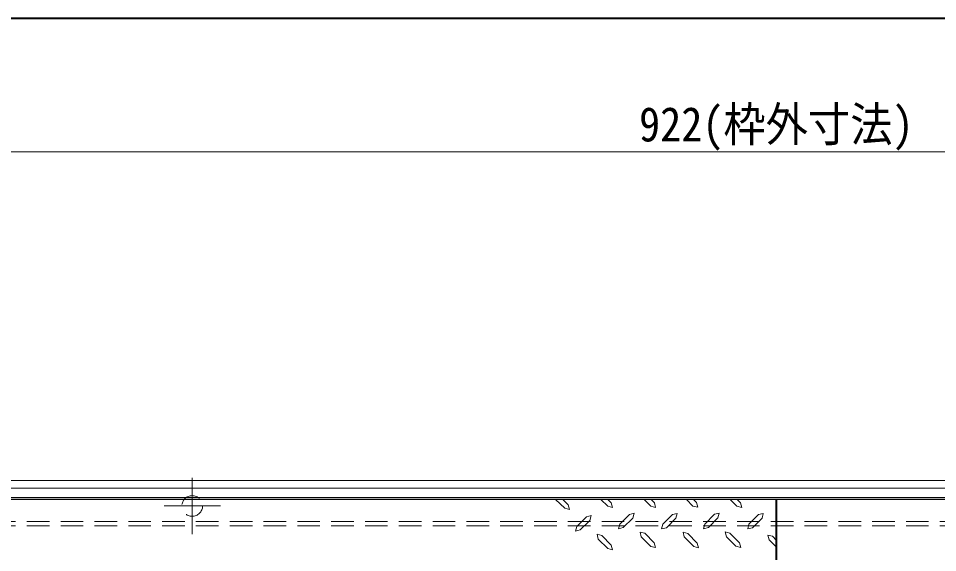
# Model space of a CAD drawing. Units: millimetres at full size, sheet at 1:10; details may follow other scales. Extents: x -2066 to 1984, y -1358 to 1452.
# Drawn here: x -1609.1 to -1119.8, y 1167.2 to 1451.5 of the extents above; entities that cross this region are included whole.
import ezdxf
from ezdxf.enums import TextEntityAlignment as Align

# ---------------------------------------------------------------- set-up
doc = ezdxf.new("R2010")
doc.units = ezdxf.units.MM
doc.header["$LTSCALE"] = 10
doc.linetypes.add('CHAIN1', pattern=[8, 5, -1, 1, -1])
doc.linetypes.add('DASHED1', pattern=[1.8, 1.2, -0.6])
doc.layers.add('0-0_ﾚｲﾔ1', color=4, linetype='Continuous', lineweight=9)
doc.styles.add('ＭＳ ゴシック', font='')
doc.styles.get('ＭＳ ゴシック').set_extended_font_data('MS Gothic')

msp = doc.modelspace()

# ---------------------------------------------------------------- linework, layer by layer
at = {"layer": '0-0_ﾚｲﾔ1', "color": 1, "lineweight": 40}
for p, q in [((1984.43, 1451.51), (-2065.57, 1451.51)), ((-1205.57, 940.51), (-1205.57, 1195.51))]:
    msp.add_line(p, q, dxfattribs=at)
at = {"layer": '0-0_ﾚｲﾔ1'}
for p, q in [((-744.57, 1380.51), (-1666.57, 1380.51)), ((-770.57, 1205.51), (-1640.57, 1205.51)), ((-1323.13, 1195.51), (-1318.27, 1190.77)), ((-1298.99, 1195.51), (-1295.37, 1191.89)), ((-1295.29, 1195.51), (-1293.52, 1193.74)), ((-1276.08, 1195.51), (-1272.47, 1191.89)), ((-1272.31, 1195.51), (-1270.54, 1193.74)), ((-1253.45, 1195.51), (-1250.05, 1191.97)), ((-1249.81, 1195.51), (-1248.12, 1193.82)), ((-1230.2, 1195.51), (-1226.58, 1191.89)), ((-1226.5, 1195.51), (-1224.74, 1193.74)), ((-1292.8, 1191.25), (-1295.37, 1191.89)), ((-1293.52, 1193.74), (-1292.8, 1191.25)), ((-1269.9, 1191.17), (-1272.47, 1191.89)), ((-1270.54, 1193.74), (-1269.9, 1191.17)), ((-1247.48, 1191.33), (-1250.05, 1191.97)), ((-1248.12, 1193.82), (-1247.48, 1191.33)), ((-1224.01, 1191.17), (-1226.58, 1191.89)), ((-1224.74, 1193.74), (-1224.01, 1191.17)), ((-1309.99, 1179.28), (-1304.93, 1184.34)), ((-1287.09, 1180.48), (-1282.03, 1185.55)), ((-1264.19, 1180.4), (-1259.13, 1185.47)), ((-1241.77, 1180.56), (-1236.71, 1185.63)), ((-1218.31, 1180.4), (-1213.24, 1185.47)), ((-1311.92, 1181.13), (-1312.57, 1178.64)), ((-1309.99, 1179.28), (-1312.57, 1178.64)), ((-1289.02, 1182.33), (-1289.66, 1179.84)), ((-1287.09, 1180.48), (-1289.66, 1179.84)), ((-1266.12, 1182.25), (-1266.76, 1179.76)), ((-1264.19, 1180.4), (-1266.76, 1179.76)), ((-1243.7, 1182.41), (-1244.34, 1179.92)), ((-1241.77, 1180.56), (-1244.34, 1179.92)), ((-1220.24, 1182.25), (-1220.88, 1179.76)), ((-1218.31, 1180.4), (-1220.88, 1179.76)), ((-1300.43, 1174.38), (-1301.07, 1176.95)), ((-1298.58, 1176.31), (-1301.07, 1176.95)), ((-1300.43, 1174.38), (-1295.37, 1169.31)), ((-1298.58, 1176.31), (-1293.52, 1171.16)), ((-1277.53, 1175.58), (-1278.17, 1178.15)), ((-1275.68, 1177.51), (-1278.17, 1178.15)), ((-1277.53, 1175.58), (-1272.47, 1170.52)), ((-1275.68, 1177.51), (-1270.62, 1172.37)), ((-1254.63, 1175.5), (-1255.27, 1178.07)), ((-1252.78, 1177.43), (-1255.27, 1178.07)), ((-1254.63, 1175.5), (-1249.57, 1170.44)), ((-1252.78, 1177.43), (-1247.72, 1172.29)), ((-1232.21, 1175.66), (-1232.85, 1178.23)), ((-1230.36, 1177.59), (-1232.85, 1178.23)), ((-1232.21, 1175.66), (-1227.15, 1170.6)), ((-1230.36, 1177.59), (-1225.3, 1172.45)), ((-1207.62, 1175.9), (-1210.19, 1176.55)), ((-1209.47, 1173.97), (-1210.19, 1176.55)), ((-1207.62, 1175.9), (-1205.57, 1173.56)), ((-1293.52, 1171.16), (-1292.8, 1168.67)), ((-1269.9, 1169.88), (-1272.47, 1170.52)), ((-1270.62, 1172.37), (-1269.9, 1169.88)), ((-1246.99, 1169.8), (-1249.57, 1170.44)), ((-1247.72, 1172.29), (-1246.99, 1169.8)), ((-1224.57, 1169.96), (-1227.15, 1170.6)), ((-1225.3, 1172.45), (-1224.57, 1169.96)), ((-1209.47, 1173.97), (-1205.57, 1170.08)), ((-1292.8, 1168.67), (-1295.37, 1169.31))]:
    msp.add_line(p, q, dxfattribs=at)
at = {"layer": '0-0_ﾚｲﾔ1', "linetype": 'CHAIN1'}
for p, q in [((-1516.57, 1177.01), (-1516.57, 1207.01)), ((-1501.57, 1192.01), (-1531.57, 1192.01))]:
    msp.add_line(p, q, dxfattribs=at)
at = {"layer": '0-0_ﾚｲﾔ1', "color": 7, "lineweight": 18}
for p, q in [((-744.57, 1201.51), (-1666.57, 1201.51)), ((-749.57, 1196.51), (-1661.57, 1196.51))]:
    msp.add_line(p, q, dxfattribs=at)
at = {"layer": '0-0_ﾚｲﾔ1', "color": 5, "lineweight": 25}
msp.add_line((-750.57, 1195.51), (-1660.57, 1195.51), dxfattribs=at)
at = {"layer": '0-0_ﾚｲﾔ1', "linetype": 'DASHED1'}
for p, q in [((-764.57, 1183.81), (-1646.57, 1183.81)), ((-764.57, 1181.51), (-1646.57, 1181.51))]:
    msp.add_line(p, q, dxfattribs=at)
at = {"layer": '0-0_ﾚｲﾔ1'}
for points in [[(-1319.32, 1195.51), (-1316.42, 1192.62), (-1315.7, 1190.05), (-1318.27, 1190.77)], [(-1311.92, 1181.13), (-1306.78, 1186.27), (-1304.29, 1186.91), (-1304.93, 1184.34)], [(-1289.02, 1182.33), (-1283.88, 1187.47), (-1281.39, 1188.12), (-1282.03, 1185.55)], [(-1266.12, 1182.25), (-1260.98, 1187.39), (-1258.49, 1188.04), (-1259.13, 1185.47)], [(-1243.7, 1182.41), (-1238.56, 1187.56), (-1236.07, 1188.2), (-1236.71, 1185.63)], [(-1220.24, 1182.25), (-1215.09, 1187.39), (-1212.6, 1188.04), (-1213.24, 1185.47)]]:
    msp.add_lwpolyline(points, dxfattribs=at)
at = {"layer": '0-0_ﾚｲﾔ1', "linetype": 'DASHED1'}
msp.add_circle((-1516.57, 1192.01), 5.5, dxfattribs=at)

# ---------------------------------------------------------------- texts
at = {"layer": '0-0_ﾚｲﾔ1', "color": 7, "style": 'ＭＳ ゴシック', "width": 0.9}
msp.add_text('922(枠外寸法)', height=18.33, dxfattribs=at).set_placement((-1278.7, 1380.51), align=Align.BOTTOM_LEFT)

doc.saveas('drawing.dxf')
